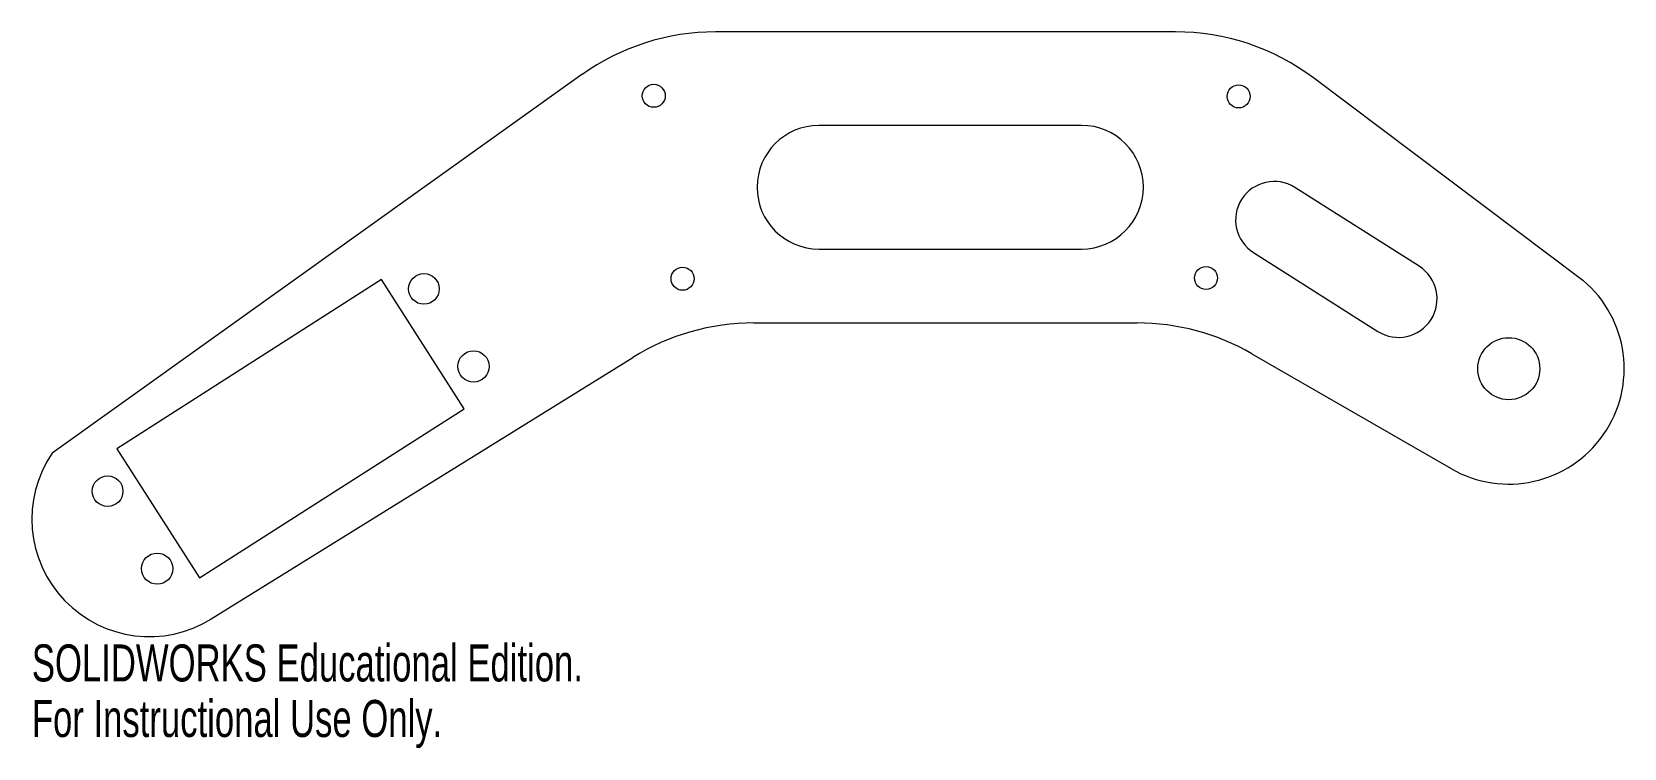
# Model space of a CAD drawing. Header units: millimetres. Extents: x -126 to 82, y -56 to 38.
import ezdxf

# ---------------------------------------------------------------- set-up
doc = ezdxf.new("R2010")
doc.units = ezdxf.units.MM
doc.styles.add('SLDTEXTSTYLE0', font='TXT', dxfattribs={"width": 0.7})

msp = doc.modelspace()

# ---------------------------------------------------------------- linework, layer by layer
at = {"color": 7, "linetype": 'Continuous', "lineweight": 15}
for p, q in [((23.49, 38), (-36.51, 38)), ((-53.95, 32.41), (-123.11, -17.01)), ((76.68, 5.56), (41.52, 31.98)), ((11.25, 25.78), (-23.02, 25.78)), ((55.3, 7.4), (39.07, 17.69)), ((-23.01, 9.65), (11.25, 9.65)), ((33.68, 9.19), (49.92, -1.1)), ((-80.1, 5.66), (-114.63, -16.44)), ((-69.32, -11.19), (-80.1, 5.66)), ((-31.51, 0), (18.49, 0)), ((33.49, -4.02), (59.47, -19.01)), ((-102.32, -38.64), (-47.32, -4.51)), ((-103.86, -33.29), (-69.32, -11.19)), ((-114.63, -16.44), (-103.86, -33.29))]:
    msp.add_line(p, q, dxfattribs=at)
for centre, radius in [((-44.58, 29.65), 1.5), ((31.75, 29.57), 1.5), ((-74.57, 4.44), 2), ((-40.82, 5.77), 1.5), ((27.49, 5.87), 1.5), ((67, -5.97), 4.05), ((-68.1, -5.67), 2.04), ((-115.85, -21.96), 2), ((-109.38, -32.07), 2.04)]:
    msp.add_circle(centre, radius, dxfattribs=at)
for centre, radius, start, end in [((-36.51, 8), 30, 90, 125.5474), ((23.49, 8), 30, 53.0799, 90), ((-23.02, 17.71), 8.07, 90.0064, 270.0064), ((11.25, 17.72), 8.07, 270.0064, 90.0064), ((36.38, 13.44), 5.03, 57.6333, 237.6333), ((52.61, 3.15), 5.03, 237.6333, 57.6333), ((67, -5.97), 15.06, 240.0096, 49.9904), ((-31.51, -30), 30, 90, 121.8226), ((18.49, -30), 30, 60.0096, 90), ((-110.4, -25.6), 15.34, 145.9187, 301.8226)]:
    msp.add_arc(centre, radius, start, end, dxfattribs=at)

# ---------------------------------------------------------------- texts
at = {"color": 7, "linetype": 'Continuous', "char_height": 4.8336, "attachment_point": 1, "style": 'SLDTEXTSTYLE0'}
for s, insert in [('SOLIDWORKS Educational Edition.', (-125.74, -41.96)), ('For Instructional Use Only.', (-125.74, -49.21))]:
    msp.add_mtext(s, dxfattribs=dict(at, insert=insert))

doc.saveas('drawing.dxf')
